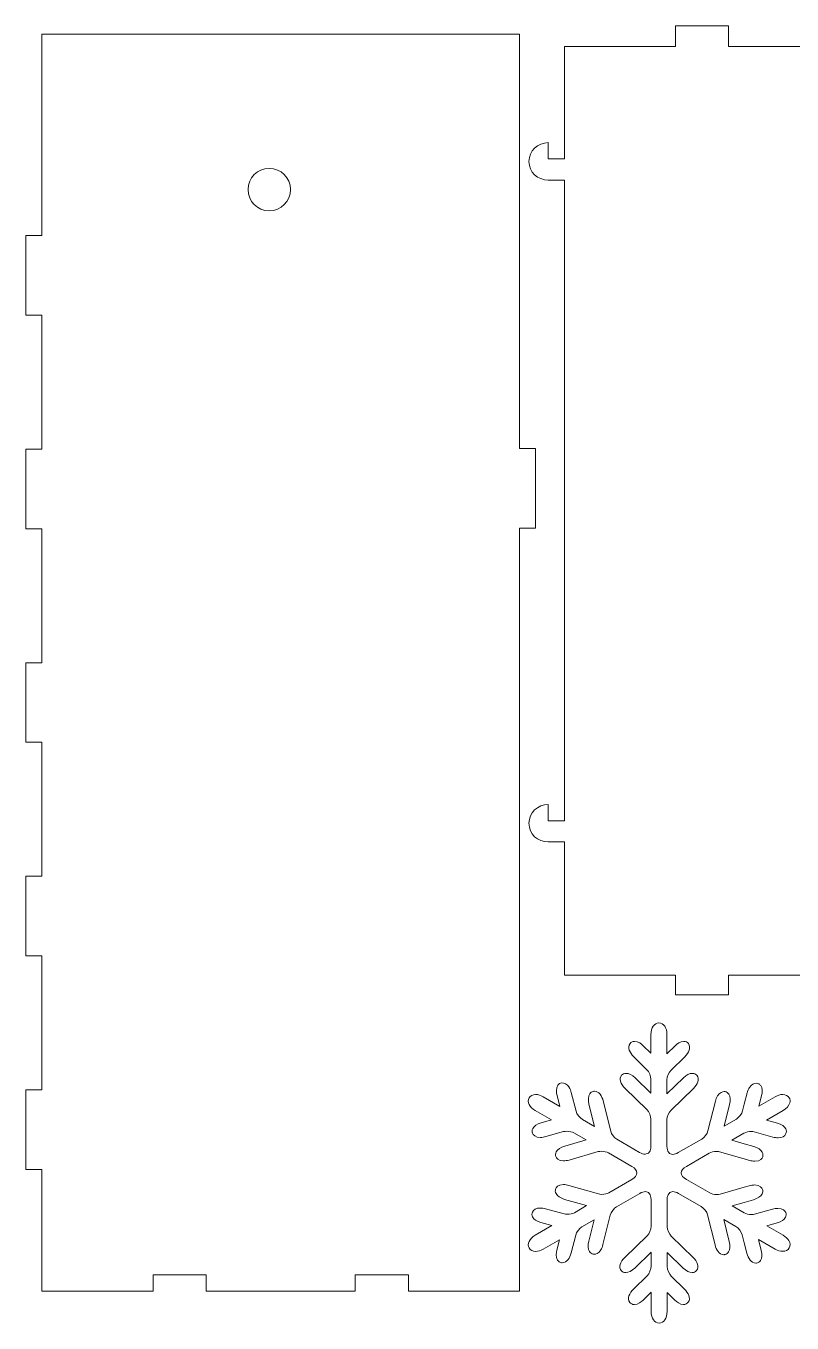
# Model space of a CAD drawing. Header units: centimetres. Extents: x -40.8 to 37.5, y -15.1 to 17.5.
# Drawn here: x -27.22 to -7.97, y -15.12 to 17.49 of the extents above; entities that cross this region are included whole.
import ezdxf

# ---------------------------------------------------------------- set-up
doc = ezdxf.new("R2010")
doc.units = ezdxf.units.CM
doc.header["$MEASUREMENT"] = 0
doc.layers.add('layer 1', color=7, linetype='Continuous')

msp = doc.modelspace()

# ---------------------------------------------------------------- linework, layer by layer
at = {"layer": 'layer 1', "color": 250, "lineweight": 9}
for points, knots in [([(-26.81639, 17.28618), (-26.81639, 17.28618), (-26.81987, 12.22007), (-26.81987, 12.22007), (-26.81987, 12.22007), (-26.81987, 12.22007), (-27.21917, 12.22007), (-27.21917, 12.22007), (-27.21917, 12.22007), (-27.21917, 12.22007), (-27.21917, 10.22007), (-27.21917, 10.22007), (-27.21917, 10.22007), (-27.21917, 10.22007), (-26.81987, 10.22006), (-26.81987, 10.22006), (-26.81987, 10.22006), (-26.81987, 10.22006), (-26.81987, 6.85077), (-26.81987, 6.85077), (-26.81987, 6.85077), (-26.81987, 6.85077), (-27.21917, 6.85078), (-27.21917, 6.85078), (-27.21917, 6.85078), (-27.21917, 6.18411), (-27.21917, 5.51745), (-27.21917, 4.85078), (-27.21917, 4.85078), (-27.21917, 4.85078), (-26.81987, 4.85078), (-26.81987, 4.85078), (-26.81987, 4.85078), (-26.81987, 4.85078), (-26.81987, 1.48153), (-26.81987, 1.48153), (-26.81987, 1.48153), (-26.81987, 1.48153), (-27.21917, 1.4815), (-27.21917, 1.4815), (-27.21917, 1.4815), (-27.21917, 0.81483), (-27.21917, 0.14817), (-27.21919, -0.51849), (-27.21919, -0.51849), (-27.21919, -0.51849), (-26.81987, -0.51849), (-26.81987, -0.51849), (-26.81987, -0.51849), (-26.81987, -0.51849), (-26.81987, -3.88778), (-26.81987, -3.88778), (-26.81987, -3.88778), (-26.81987, -3.88778), (-27.21917, -3.88777), (-27.21917, -3.88777), (-27.21917, -3.88777), (-27.21917, -4.55443), (-27.21917, -5.22109), (-27.21917, -5.88778), (-27.21917, -5.88778), (-27.21917, -5.88778), (-26.81987, -5.88778), (-26.81987, -5.88778), (-26.81987, -5.88778), (-26.81987, -5.88778), (-26.81987, -9.25707), (-26.81987, -9.25707), (-26.81987, -9.25707), (-26.81987, -9.25707), (-27.21917, -9.25706), (-27.21917, -9.25706), (-27.21917, -9.25706), (-27.21917, -9.25706), (-27.21917, -11.25706), (-27.21917, -11.25706), (-27.21917, -11.25706), (-27.21917, -11.25706), (-26.81987, -11.25706), (-26.81987, -11.25706), (-26.81987, -11.25706), (-26.81987, -11.25706), (-26.81637, -14.31382), (-26.81637, -14.31382), (-26.81637, -14.31382), (-26.81637, -14.31382), (-24.02305, -14.31382), (-24.02305, -14.31382), (-24.02305, -14.31382), (-24.02305, -14.31382), (-24.02305, -13.90825), (-24.02305, -13.90825), (-24.02305, -13.90825), (-24.02305, -13.90825), (-22.68972, -13.90825), (-22.68972, -13.90825), (-22.68972, -13.90825), (-22.68972, -13.90825), (-22.68972, -14.31382), (-22.68972, -14.31382), (-22.68972, -14.31382), (-22.68972, -14.31382), (-18.94307, -14.31382), (-18.94307, -14.31382), (-18.94307, -14.31382), (-18.94307, -14.31382), (-18.94305, -13.90825), (-18.94305, -13.90825), (-18.94305, -13.90825), (-18.94305, -13.90825), (-17.60971, -13.90823), (-17.60971, -13.90823), (-17.60971, -13.90823), (-17.60971, -13.90823), (-17.60972, -14.31382), (-17.60972, -14.31382), (-17.60972, -14.31382), (-17.60972, -14.31382), (-14.81637, -14.31381), (-14.81637, -14.31381), (-14.81637, -14.31381), (-14.81637, -14.31381), (-14.81809, 4.86335), (-14.81809, 4.86335), (-14.81809, 4.86335), (-14.81809, 4.86335), (-14.41811, 4.86335), (-14.41811, 4.86335), (-14.41811, 4.86335), (-14.41811, 5.53002), (-14.41811, 6.19669), (-14.41811, 6.86334), (-14.41811, 6.86334), (-14.41811, 6.86334), (-14.81812, 6.86335), (-14.81812, 6.86335), (-14.81812, 6.86335), (-14.81812, 6.86335), (-14.81639, 17.28618), (-14.81639, 17.28618), (-14.81639, 17.28618), (-14.81639, 17.28618), (-26.81639, 17.28618), (-26.81639, 17.28618)], [0, 0, 0, 0, 0.02702703, 0.02702703, 0.02702703, 0.02702703, 0.05405405, 0.05405405, 0.05405405, 0.05405405, 0.08108108, 0.08108108, 0.08108108, 0.08108108, 0.10810811, 0.10810811, 0.10810811, 0.10810811, 0.13513514, 0.13513514, 0.13513514, 0.13513514, 0.16216216, 0.16216216, 0.16216216, 0.16216216, 0.18918919, 0.18918919, 0.18918919, 0.18918919, 0.21621622, 0.21621622, 0.21621622, 0.21621622, 0.24324324, 0.24324324, 0.24324324, 0.24324324, 0.27027027, 0.27027027, 0.27027027, 0.27027027, 0.2972973, 0.2972973, 0.2972973, 0.2972973, 0.32432432, 0.32432432, 0.32432432, 0.32432432, 0.35135135, 0.35135135, 0.35135135, 0.35135135, 0.37837838, 0.37837838, 0.37837838, 0.37837838, 0.40540541, 0.40540541, 0.40540541, 0.40540541, 0.43243243, 0.43243243, 0.43243243, 0.43243243, 0.45945946, 0.45945946, 0.45945946, 0.45945946, 0.48648649, 0.48648649, 0.48648649, 0.48648649, 0.51351351, 0.51351351, 0.51351351, 0.51351351, 0.54054054, 0.54054054, 0.54054054, 0.54054054, 0.56756757, 0.56756757, 0.56756757, 0.56756757, 0.59459459, 0.59459459, 0.59459459, 0.59459459, 0.62162162, 0.62162162, 0.62162162, 0.62162162, 0.64864865, 0.64864865, 0.64864865, 0.64864865, 0.67567568, 0.67567568, 0.67567568, 0.67567568, 0.7027027, 0.7027027, 0.7027027, 0.7027027, 0.72972973, 0.72972973, 0.72972973, 0.72972973, 0.75675676, 0.75675676, 0.75675676, 0.75675676, 0.78378378, 0.78378378, 0.78378378, 0.78378378, 0.81081081, 0.81081081, 0.81081081, 0.81081081, 0.83783784, 0.83783784, 0.83783784, 0.83783784, 0.86486486, 0.86486486, 0.86486486, 0.86486486, 0.89189189, 0.89189189, 0.89189189, 0.89189189, 0.91891892, 0.91891892, 0.91891892, 0.91891892, 0.94594595, 0.94594595, 0.94594595, 0.94594595, 1, 1, 1, 1]), ([(-21.10591, 13.90919), (-20.81136, 13.90919), (-20.57257, 13.67041), (-20.57257, 13.37586), (-20.57257, 13.37586), (-20.57257, 13.08131), (-20.81136, 12.84253), (-21.10591, 12.84253), (-21.10591, 12.84253), (-21.40045, 12.84253), (-21.63924, 13.08131), (-21.63924, 13.37586), (-21.63924, 13.37586), (-21.63924, 13.67041), (-21.40045, 13.90919), (-21.10591, 13.90919)], [0, 0, 0, 0, 0.2, 0.2, 0.2, 0.2, 0.4, 0.4, 0.4, 0.4, 0.6, 0.6, 0.6, 0.6, 1, 1, 1, 1]), ([(-8.12848, -12.34043), (-8.11294, -12.3786), (-8.11519, -12.4202), (-8.13329, -12.4586), (-8.13329, -12.4586), (-8.16467, -12.52169), (-8.2406, -12.57381), (-8.34361, -12.60289), (-8.34361, -12.60289), (-8.34361, -12.60289), (-8.60308, -12.67563), (-8.60308, -12.67563), (-8.60308, -12.67563), (-8.60308, -12.67563), (-8.1946, -12.91166), (-8.1946, -12.91166), (-8.1946, -12.91166), (-8.13093, -12.94815), (-8.08137, -12.99502), (-8.05116, -13.04642), (-8.05116, -13.04642), (-8.01327, -13.11033), (-8.01043, -13.17797), (-8.04141, -13.23193), (-8.04141, -13.23193), (-8.07123, -13.28507), (-8.13093, -13.31505), (-8.20435, -13.31505), (-8.20435, -13.31505), (-8.26403, -13.31505), (-8.33196, -13.29587), (-8.39523, -13.25923), (-8.39523, -13.25923), (-8.39523, -13.25923), (-8.81386, -13.01726), (-8.81386, -13.01726), (-8.81386, -13.01726), (-8.81386, -13.01726), (-8.74327, -13.29441), (-8.74327, -13.29441), (-8.74327, -13.29441), (-8.71648, -13.39926), (-8.72302, -13.48943), (-8.76181, -13.54721), (-8.76181, -13.54721), (-8.78653, -13.58444), (-8.82129, -13.60679), (-8.86454, -13.61227), (-8.86454, -13.61227), (-8.86454, -13.61227), (-8.86994, -13.6128), (-8.86994, -13.6128), (-8.86994, -13.6128), (-8.86994, -13.6128), (-8.88227, -13.6133), (-8.88227, -13.6133), (-8.88227, -13.6133), (-8.99738, -13.6133), (-9.07145, -13.48553), (-9.10225, -13.36575), (-9.10225, -13.36575), (-9.10225, -13.36575), (-9.16944, -13.10298), (-9.16944, -13.10298), (-9.16944, -13.10298), (-9.16944, -13.10298), (-9.22136, -12.89994), (-9.22136, -12.89994), (-9.22136, -12.89994), (-9.23983, -12.82755), (-9.31533, -12.72812), (-9.37993, -12.69052), (-9.37993, -12.69052), (-9.37993, -12.69052), (-9.68584, -12.51417), (-9.68584, -12.51417), (-9.68584, -12.51417), (-9.68584, -12.51417), (-9.54629, -13.07172), (-9.54629, -13.07172), (-9.54629, -13.07172), (-9.52051, -13.17653), (-9.52689, -13.2701), (-9.56389, -13.32972), (-9.56389, -13.32972), (-9.57458, -13.34701), (-9.58793, -13.36186), (-9.60357, -13.37318), (-9.60357, -13.37318), (-9.63415, -13.39553), (-9.66657, -13.3988), (-9.67584, -13.40003), (-9.67584, -13.40003), (-9.67584, -13.40003), (-9.67877, -13.40003), (-9.67877, -13.40003), (-9.67877, -13.40003), (-9.67877, -13.40003), (-9.68616, -13.40047), (-9.68616, -13.40047), (-9.68616, -13.40047), (-9.80103, -13.40047), (-9.87318, -13.27301), (-9.90289, -13.15381), (-9.90289, -13.15381), (-9.90289, -13.15381), (-10.09124, -12.3979), (-10.09124, -12.3979), (-10.09124, -12.3979), (-10.10997, -12.3241), (-10.18396, -12.22641), (-10.24941, -12.18903), (-10.24941, -12.18903), (-10.24941, -12.18903), (-10.82303, -11.85772), (-10.82303, -11.85772), (-10.82303, -11.85772), (-10.8734, -11.82855), (-10.92185, -11.81325), (-10.9642, -11.81325), (-10.9642, -11.81325), (-11.09399, -11.81325), (-11.10792, -11.9591), (-11.10792, -12.02261), (-11.10792, -12.02261), (-11.10792, -12.02261), (-11.10792, -12.69596), (-11.10792, -12.69596), (-11.10792, -12.69596), (-11.10792, -12.77001), (-11.05952, -12.88514), (-11.00611, -12.93698), (-11.00611, -12.93698), (-11.00611, -12.93698), (-10.45704, -13.46726), (-10.45704, -13.46726), (-10.45704, -13.46726), (-10.35291, -13.56732), (-10.2861, -13.70867), (-10.36861, -13.80097), (-10.36861, -13.80097), (-10.39603, -13.83182), (-10.43634, -13.84828), (-10.48042, -13.84828), (-10.48042, -13.84828), (-10.54904, -13.84828), (-10.63136, -13.80794), (-10.70582, -13.73508), (-10.70582, -13.73508), (-10.70582, -13.73508), (-11.10792, -13.34653), (-11.10792, -13.34653), (-11.10792, -13.34653), (-11.10792, -13.34653), (-11.10792, -13.70049), (-11.10792, -13.70049), (-11.10792, -13.70049), (-11.10792, -13.77323), (-11.0584, -13.89039), (-11.00611, -13.94137), (-11.00611, -13.94137), (-11.00611, -13.94137), (-10.6741, -14.26632), (-10.6741, -14.26632), (-10.6741, -14.26632), (-10.58225, -14.35628), (-10.50193, -14.49671), (-10.58033, -14.59743), (-10.58033, -14.59743), (-10.60862, -14.63311), (-10.64992, -14.65263), (-10.69769, -14.65263), (-10.69769, -14.65263), (-10.78783, -14.65263), (-10.87237, -14.58315), (-10.91509, -14.5419), (-10.91509, -14.5419), (-10.91509, -14.5419), (-11.10792, -14.35384), (-11.10792, -14.35384), (-11.10792, -14.35384), (-11.10792, -14.35384), (-11.10792, -14.82612), (-11.10792, -14.82612), (-11.10792, -14.82612), (-11.10792, -14.99531), (-11.19257, -15.11884), (-11.30884, -15.11884), (-11.30884, -15.11884), (-11.42487, -15.11884), (-11.50917, -14.99531), (-11.50917, -14.82612), (-11.50917, -14.82612), (-11.50917, -14.82612), (-11.50917, -14.34179), (-11.50917, -14.34179), (-11.50917, -14.34179), (-11.50917, -14.34179), (-11.71413, -14.5419), (-11.71413, -14.5419), (-11.71413, -14.5419), (-11.75613, -14.58315), (-11.84078, -14.65263), (-11.93149, -14.65263), (-11.93149, -14.65263), (-11.97931, -14.65263), (-12.02091, -14.63311), (-12.04844, -14.59802), (-12.04844, -14.59802), (-12.12207, -14.50281), (-12.05419, -14.36324), (-11.95504, -14.26632), (-11.95504, -14.26632), (-11.95504, -14.26632), (-11.61098, -13.93009), (-11.61098, -13.93009), (-11.61098, -13.93009), (-11.55655, -13.87753), (-11.50945, -13.76474), (-11.50917, -13.68908), (-11.50917, -13.68908), (-11.50917, -13.68908), (-11.50917, -13.33538), (-11.50917, -13.33538), (-11.50917, -13.33538), (-11.50917, -13.33538), (-11.9231, -13.73508), (-11.9231, -13.73508), (-11.9231, -13.73508), (-11.99756, -13.80794), (-12.07974, -13.84828), (-12.14916, -13.84828), (-12.14916, -13.84828), (-12.19304, -13.84828), (-12.23267, -13.83182), (-12.25994, -13.80147), (-12.25994, -13.80147), (-12.33184, -13.7206), (-12.29616, -13.58647), (-12.1719, -13.46726), (-12.1719, -13.46726), (-12.1719, -13.46726), (-11.61098, -12.92613), (-11.61098, -12.92613), (-11.61098, -12.92613), (-11.55655, -12.87327), (-11.50917, -12.76056), (-11.50917, -12.68538), (-11.50917, -12.68538), (-11.50917, -12.68538), (-11.50945, -12.02261), (-11.50945, -12.02261), (-11.50945, -12.02261), (-11.50945, -11.95991), (-11.52355, -11.81325), (-11.65355, -11.81325), (-11.65355, -11.81325), (-11.69524, -11.81325), (-11.74411, -11.82904), (-11.79476, -11.85772), (-11.79476, -11.85772), (-11.79476, -11.85772), (-12.37863, -12.19495), (-12.37863, -12.19495), (-12.37863, -12.19495), (-12.4438, -12.23253), (-12.51757, -12.32991), (-12.5363, -12.40385), (-12.5363, -12.40385), (-12.5363, -12.40385), (-12.72091, -13.14476), (-12.72091, -13.14476), (-12.72091, -13.14476), (-12.73278, -13.1945), (-12.75244, -13.24358), (-12.77701, -13.28206), (-12.77701, -13.28206), (-12.82675, -13.36282), (-12.91311, -13.38986), (-12.9442, -13.38986), (-12.9442, -13.38986), (-12.9442, -13.38986), (-12.95183, -13.38986), (-12.95183, -13.38986), (-12.95183, -13.38986), (-12.95183, -13.38986), (-12.96455, -13.38818), (-12.96455, -13.38818), (-12.96455, -13.38818), (-13.00327, -13.3807), (-13.03617, -13.35628), (-13.05896, -13.32117), (-13.05896, -13.32117), (-13.0973, -13.26011), (-13.10356, -13.16627), (-13.07745, -13.06227), (-13.07745, -13.06227), (-13.07745, -13.06227), (-12.94166, -12.52021), (-12.94166, -12.52021), (-12.94166, -12.52021), (-12.94166, -12.52021), (-13.24761, -12.69694), (-13.24761, -12.69694), (-13.24761, -12.69694), (-13.31195, -12.73409), (-13.38782, -12.83398), (-13.40609, -12.90589), (-13.40609, -12.90589), (-13.40609, -12.90589), (-13.52124, -13.35628), (-13.52124, -13.35628), (-13.52124, -13.35628), (-13.54973, -13.47069), (-13.6254, -13.60375), (-13.74339, -13.60375), (-13.74339, -13.60375), (-13.74339, -13.60375), (-13.74888, -13.60375), (-13.74888, -13.60375), (-13.74888, -13.60375), (-13.74888, -13.60375), (-13.76073, -13.60272), (-13.76073, -13.60272), (-13.76073, -13.60272), (-13.80161, -13.59686), (-13.83736, -13.57412), (-13.86165, -13.53844), (-13.86165, -13.53844), (-13.91462, -13.46015), (-13.89634, -13.34601), (-13.88008, -13.28507), (-13.88008, -13.28507), (-13.88008, -13.28507), (-13.81375, -13.02318), (-13.81375, -13.02318), (-13.81375, -13.02318), (-13.81375, -13.02318), (-14.22267, -13.25995), (-14.22267, -13.25995), (-14.22267, -13.25995), (-14.28568, -13.29644), (-14.35369, -13.31603), (-14.41342, -13.31603), (-14.41342, -13.31603), (-14.48624, -13.31603), (-14.54611, -13.28556), (-14.57671, -13.23193), (-14.57671, -13.23193), (-14.63489, -13.13201), (-14.5698, -12.99703), (-14.42341, -12.91234), (-14.42341, -12.91234), (-14.42341, -12.91234), (-14.00437, -12.67016), (-14.00437, -12.67016), (-14.00437, -12.67016), (-14.00437, -12.67016), (-14.2806, -12.59355), (-14.2806, -12.59355), (-14.2806, -12.59355), (-14.38404, -12.56413), (-14.45854, -12.51376), (-14.49009, -12.45044), (-14.49009, -12.45044), (-14.50872, -12.41122), (-14.51095, -12.36863), (-14.49516, -12.33057), (-14.49516, -12.33057), (-14.46862, -12.26478), (-14.39637, -12.22707), (-14.296, -12.22707), (-14.296, -12.22707), (-14.25271, -12.22707), (-14.20616, -12.23352), (-14.16112, -12.2467), (-14.16112, -12.2467), (-14.16112, -12.2467), (-13.69886, -12.37659), (-13.69886, -12.37659), (-13.69886, -12.37659), (-13.67828, -12.38199), (-13.65107, -12.38501), (-13.62249, -12.38501), (-13.62249, -12.38501), (-13.55441, -12.38501), (-13.48255, -12.36916), (-13.4388, -12.34399), (-13.4388, -12.34399), (-13.4388, -12.34399), (-13.1327, -12.16727), (-13.1327, -12.16727), (-13.1327, -12.16727), (-13.1327, -12.16727), (-13.68528, -12.00875), (-13.68528, -12.00875), (-13.68528, -12.00875), (-13.78871, -11.97954), (-13.86694, -11.92646), (-13.90015, -11.86426), (-13.90015, -11.86426), (-13.92, -11.82674), (-13.92345, -11.78588), (-13.9111, -11.74889), (-13.9111, -11.74889), (-13.90015, -11.71614), (-13.859, -11.63859), (-13.71414, -11.63859), (-13.71414, -11.63859), (-13.6714, -11.63859), (-13.62433, -11.64524), (-13.57846, -11.65853), (-13.57846, -11.65853), (-13.57846, -11.65853), (-12.82896, -11.87425), (-12.82896, -11.87425), (-12.82896, -11.87425), (-12.8146, -11.87805), (-12.78921, -11.88304), (-12.75165, -11.88304), (-12.75165, -11.88304), (-12.68407, -11.88304), (-12.61287, -11.86747), (-12.56973, -11.84191), (-12.56973, -11.84191), (-12.56973, -11.84191), (-11.99374, -11.50938), (-11.99374, -11.50938), (-11.99374, -11.50938), (-11.91199, -11.46279), (-11.8661, -11.40284), (-11.8661, -11.34451), (-11.8661, -11.34451), (-11.8661, -11.28699), (-11.91199, -11.22711), (-11.99374, -11.18006), (-11.99374, -11.18006), (-11.99374, -11.18006), (-12.57992, -10.84147), (-12.57992, -10.84147), (-12.57992, -10.84147), (-12.62229, -10.81675), (-12.69352, -10.80083), (-12.76147, -10.80083), (-12.76147, -10.80083), (-12.79031, -10.80083), (-12.81857, -10.80433), (-12.83926, -10.81021), (-12.83926, -10.81021), (-12.83926, -10.81021), (-13.57315, -11.0202), (-13.57315, -11.0202), (-13.57315, -11.0202), (-13.6195, -11.034), (-13.66633, -11.04097), (-13.70959, -11.04097), (-13.70959, -11.04097), (-13.85362, -11.04097), (-13.89534, -10.96316), (-13.90644, -10.92951), (-13.90644, -10.92951), (-13.91867, -10.89298), (-13.91462, -10.85243), (-13.89534, -10.81589), (-13.89534, -10.81589), (-13.86195, -10.7528), (-13.78366, -10.70028), (-13.67931, -10.67072), (-13.67931, -10.67072), (-13.67931, -10.67072), (-13.14339, -10.51666), (-13.14339, -10.51666), (-13.14339, -10.51666), (-13.14339, -10.51666), (-13.44897, -10.34018), (-13.44897, -10.34018), (-13.44897, -10.34018), (-13.49206, -10.31484), (-13.56451, -10.29836), (-13.63259, -10.29836), (-13.63259, -10.29836), (-13.66178, -10.29836), (-13.68819, -10.30177), (-13.70874, -10.30719), (-13.70874, -10.30719), (-13.70874, -10.30719), (-14.15638, -10.43277), (-14.15638, -10.43277), (-14.15638, -10.43277), (-14.2019, -10.44608), (-14.24884, -10.45223), (-14.29123, -10.45223), (-14.29123, -10.45223), (-14.42684, -10.45223), (-14.47387, -10.3881), (-14.49009, -10.34888), (-14.49009, -10.34888), (-14.50527, -10.31008), (-14.50317, -10.26821), (-14.48487, -10.22964), (-14.48487, -10.22964), (-14.45352, -10.1667), (-14.37907, -10.11558), (-14.27503, -10.08614), (-14.27503, -10.08614), (-14.27503, -10.08614), (-14.0148, -10.01314), (-14.0148, -10.01314), (-14.0148, -10.01314), (-14.0148, -10.01314), (-14.42341, -9.77702), (-14.42341, -9.77702), (-14.42341, -9.77702), (-14.5698, -9.69193), (-14.63489, -9.55782), (-14.57715, -9.45732), (-14.57715, -9.45732), (-14.54556, -9.40334), (-14.48624, -9.37306), (-14.41408, -9.37306), (-14.41408, -9.37306), (-14.35369, -9.37306), (-14.28568, -9.39333), (-14.22267, -9.43014), (-14.22267, -9.43014), (-14.22267, -9.43014), (-13.804, -9.67107), (-13.804, -9.67107), (-13.804, -9.67107), (-13.804, -9.67107), (-13.8754, -9.39444), (-13.8754, -9.39444), (-13.8754, -9.39444), (-13.89027, -9.33314), (-13.90839, -9.21862), (-13.85561, -9.14044), (-13.85561, -9.14044), (-13.84532, -9.12417), (-13.83086, -9.10963), (-13.8139, -9.09888), (-13.8139, -9.09888), (-13.79835, -9.08841), (-13.77848, -9.08301), (-13.75555, -9.08301), (-13.75555, -9.08301), (-13.69855, -9.08301), (-13.62015, -9.11377), (-13.57562, -9.18165), (-13.57562, -9.18165), (-13.54322, -9.23089), (-13.52481, -9.28598), (-13.51558, -9.32301), (-13.51558, -9.32301), (-13.51558, -9.32301), (-13.39724, -9.78909), (-13.39724, -9.78909), (-13.39724, -9.78909), (-13.37844, -9.86228), (-13.30421, -9.96016), (-13.23838, -9.99831), (-13.23838, -9.99831), (-13.23838, -9.99831), (-12.93274, -10.17464), (-12.93274, -10.17464), (-12.93274, -10.17464), (-12.93274, -10.17464), (-13.07205, -9.617), (-13.07205, -9.617), (-13.07205, -9.617), (-13.09761, -9.51208), (-13.09138, -9.41772), (-13.05395, -9.3581), (-13.05395, -9.3581), (-13.04265, -9.34136), (-13.02983, -9.32695), (-13.01429, -9.31624), (-13.01429, -9.31624), (-12.98248, -9.29289), (-12.9487, -9.28948), (-12.94216, -9.28897), (-12.94216, -9.28897), (-12.94216, -9.28897), (-12.93884, -9.28897), (-12.93884, -9.28897), (-12.93884, -9.28897), (-12.93884, -9.28897), (-12.93185, -9.28897), (-12.93185, -9.28897), (-12.93185, -9.28897), (-12.8175, -9.28897), (-12.74481, -9.41569), (-12.71477, -9.53452), (-12.71477, -9.53452), (-12.71477, -9.53452), (-12.52703, -10.2909), (-12.52703, -10.2909), (-12.52703, -10.2909), (-12.50806, -10.36473), (-12.43475, -10.46237), (-12.36951, -10.49936), (-12.36951, -10.49936), (-12.36951, -10.49936), (-11.79911, -10.82859), (-11.79911, -10.82859), (-11.79911, -10.82859), (-11.74872, -10.85824), (-11.69979, -10.87339), (-11.65812, -10.87339), (-11.65812, -10.87339), (-11.52775, -10.87339), (-11.514, -10.72728), (-11.514, -10.66416), (-11.514, -10.66416), (-11.514, -10.66416), (-11.514, -9.99436), (-11.514, -9.99436), (-11.514, -9.99436), (-11.514, -9.91864), (-11.56153, -9.8064), (-11.61614, -9.7533), (-11.61614, -9.7533), (-11.61614, -9.7533), (-12.16455, -9.22334), (-12.16455, -9.22334), (-12.16455, -9.22334), (-12.28886, -9.10373), (-12.3245, -8.96914), (-12.25305, -8.88937), (-12.25305, -8.88937), (-12.22566, -8.85889), (-12.18667, -8.84175), (-12.14179, -8.84175), (-12.14179, -8.84175), (-12.07268, -8.84175), (-11.99017, -8.88292), (-11.91529, -8.95581), (-11.91529, -8.95581), (-11.91529, -8.95581), (-11.514, -9.3433), (-11.514, -9.3433), (-11.514, -9.3433), (-11.514, -9.3433), (-11.514, -8.99107), (-11.514, -8.99107), (-11.514, -8.99107), (-11.514, -8.91479), (-11.56153, -8.80174), (-11.61544, -8.74905), (-11.61544, -8.74905), (-11.61544, -8.74905), (-11.94844, -8.42413), (-11.94844, -8.42413), (-11.94844, -8.42413), (-12.04774, -8.32723), (-12.11494, -8.18713), (-12.04109, -8.09299), (-12.04109, -8.09299), (-12.01446, -8.0579), (-11.97255, -8.03792), (-11.9241, -8.03792), (-11.9241, -8.03792), (-11.83359, -8.03792), (-11.74894, -8.10718), (-11.70679, -8.14835), (-11.70679, -8.14835), (-11.70679, -8.14835), (-11.514, -8.33692), (-11.514, -8.33692), (-11.514, -8.33692), (-11.514, -8.33692), (-11.514, -7.8647), (-11.514, -7.8647), (-11.514, -7.8647), (-11.514, -7.69489), (-11.42922, -7.5715), (-11.31286, -7.5715), (-11.31286, -7.5715), (-11.1966, -7.5715), (-11.11232, -7.69489), (-11.11232, -7.8647), (-11.11232, -7.8647), (-11.11232, -7.8647), (-11.11232, -8.34796), (-11.11232, -8.34796), (-11.11232, -8.34796), (-11.11232, -8.34796), (-10.9081, -8.14835), (-10.9081, -8.14835), (-10.9081, -8.14835), (-10.86562, -8.10718), (-10.78134, -8.03792), (-10.69026, -8.03792), (-10.69026, -8.03792), (-10.64172, -8.03792), (-10.60009, -8.0579), (-10.57202, -8.09385), (-10.57202, -8.09385), (-10.49983, -8.18748), (-10.56706, -8.32723), (-10.66688, -8.42413), (-10.66688, -8.42413), (-10.66688, -8.42413), (-11.01048, -8.7597), (-11.01048, -8.7597), (-11.01048, -8.7597), (-11.06511, -8.8128), (-11.11232, -8.92621), (-11.11232, -9.00185), (-11.11232, -9.00185), (-11.11232, -9.00185), (-11.11232, -9.35509), (-11.11232, -9.35509), (-11.11232, -9.35509), (-11.11232, -9.35509), (-10.69937, -8.95581), (-10.69937, -8.95581), (-10.69937, -8.95581), (-10.62495, -8.88292), (-10.5417, -8.84175), (-10.47294, -8.84175), (-10.47294, -8.84175), (-10.42795, -8.84175), (-10.38732, -8.85889), (-10.36037, -8.89057), (-10.36037, -8.89057), (-10.27967, -8.9811), (-10.34624, -9.12308), (-10.44974, -9.22334), (-10.44974, -9.22334), (-10.44974, -9.22334), (-11.01048, -9.76449), (-11.01048, -9.76449), (-11.01048, -9.76449), (-11.06317, -9.81659), (-11.11232, -9.93113), (-11.11232, -10.00526), (-11.11232, -10.00526), (-11.11232, -10.00526), (-11.11232, -10.66876), (-11.11232, -10.66876), (-11.11232, -10.66876), (-11.11232, -10.73887), (-11.09688, -10.79582), (-11.06743, -10.83242), (-11.06743, -10.83242), (-11.04321, -10.86283), (-11.00941, -10.87807), (-10.9678, -10.87807), (-10.9678, -10.87807), (-10.92666, -10.87807), (-10.87707, -10.86283), (-10.82701, -10.83351), (-10.82701, -10.83351), (-10.82701, -10.83351), (-10.23905, -10.49453), (-10.23905, -10.49453), (-10.23905, -10.49453), (-10.17486, -10.45682), (-10.09952, -10.35736), (-10.08181, -10.2852), (-10.08181, -10.2852), (-10.08181, -10.2852), (-9.89679, -9.54438), (-9.89679, -9.54438), (-9.89679, -9.54438), (-9.88439, -9.49451), (-9.86448, -9.44536), (-9.84069, -9.40725), (-9.84069, -9.40725), (-9.78999, -9.32621), (-9.70435, -9.29897), (-9.67285, -9.29897), (-9.67285, -9.29897), (-9.67285, -9.29897), (-9.66463, -9.29897), (-9.66463, -9.29897), (-9.66463, -9.29897), (-9.66463, -9.29897), (-9.65164, -9.30098), (-9.65164, -9.30098), (-9.65164, -9.30098), (-9.6134, -9.30885), (-9.58013, -9.33314), (-9.55848, -9.36788), (-9.55848, -9.36788), (-9.52051, -9.42754), (-9.51371, -9.52164), (-9.54019, -9.62658), (-9.54019, -9.62658), (-9.54019, -9.62658), (-9.67554, -10.1686), (-9.67554, -10.1686), (-9.67554, -10.1686), (-9.67554, -10.1686), (-9.36924, -9.99186), (-9.36924, -9.99186), (-9.36924, -9.99186), (-9.30505, -9.95509), (-9.2296, -9.85524), (-9.21113, -9.78314), (-9.21113, -9.78314), (-9.21113, -9.78314), (-9.16944, -9.61985), (-9.16944, -9.61985), (-9.16944, -9.61985), (-9.16944, -9.61985), (-9.09683, -9.33314), (-9.09683, -9.33314), (-9.09683, -9.33314), (-9.08393, -9.28296), (-9.06362, -9.23395), (-9.0399, -9.19518), (-9.0399, -9.19518), (-8.99519, -9.12363), (-8.91495, -9.09142), (-8.8585, -9.09142), (-8.8585, -9.09142), (-8.83913, -9.09142), (-8.82237, -9.0954), (-8.80794, -9.10275), (-8.80794, -9.10275), (-8.7871, -9.1142), (-8.77022, -9.13014), (-8.75595, -9.15041), (-8.75595, -9.15041), (-8.71699, -9.20845), (-8.7108, -9.29853), (-8.73736, -9.40334), (-8.73736, -9.40334), (-8.73736, -9.40334), (-8.80339, -9.66521), (-8.80339, -9.66521), (-8.80339, -9.66521), (-8.80339, -9.66521), (-8.39504, -9.4296), (-8.39504, -9.4296), (-8.39504, -9.4296), (-8.33196, -9.39276), (-8.26403, -9.37264), (-8.20435, -9.37264), (-8.20435, -9.37264), (-8.13093, -9.37264), (-8.07096, -9.40334), (-8.04077, -9.45629), (-8.04077, -9.45629), (-8.01926, -9.49374), (-8.01436, -9.53834), (-8.02577, -9.58344), (-8.02577, -9.58344), (-8.0446, -9.65419), (-8.10806, -9.72654), (-8.1937, -9.7766), (-8.1937, -9.7766), (-8.1937, -9.7766), (-8.61244, -10.01825), (-8.61244, -10.01825), (-8.61244, -10.01825), (-8.61244, -10.01825), (-8.33791, -10.09554), (-8.33791, -10.09554), (-8.33791, -10.09554), (-8.23305, -10.12516), (-8.15785, -10.1761), (-8.12739, -10.23885), (-8.12739, -10.23885), (-8.10866, -10.27748), (-8.10669, -10.31913), (-8.1219, -10.35765), (-8.1219, -10.35765), (-8.14976, -10.42429), (-8.2221, -10.46237), (-8.32096, -10.46237), (-8.32096, -10.46237), (-8.36283, -10.46237), (-8.40953, -10.45535), (-8.45507, -10.44256), (-8.45507, -10.44256), (-8.45507, -10.44256), (-8.919, -10.31276), (-8.919, -10.31276), (-8.919, -10.31276), (-8.9383, -10.30666), (-8.96513, -10.30367), (-8.99408, -10.30367), (-8.99408, -10.30367), (-9.05914, -10.30367), (-9.1253, -10.31913), (-9.16944, -10.342), (-9.16944, -10.342), (-9.16944, -10.342), (-9.17853, -10.34475), (-9.17853, -10.34475), (-9.17853, -10.34475), (-9.17853, -10.34475), (-9.48437, -10.52164), (-9.48437, -10.52164), (-9.48437, -10.52164), (-9.48437, -10.52164), (-9.16944, -10.61172), (-9.16944, -10.61172), (-9.16944, -10.61172), (-9.16944, -10.61172), (-8.93214, -10.67997), (-8.93214, -10.67997), (-8.93214, -10.67997), (-8.82838, -10.70975), (-8.74974, -10.76202), (-8.71699, -10.8256), (-8.71699, -10.8256), (-8.69801, -10.86073), (-8.69353, -10.90155), (-8.70557, -10.93898), (-8.70557, -10.93898), (-8.71699, -10.97276), (-8.75813, -11.04971), (-8.90319, -11.04971), (-8.90319, -11.04971), (-8.94565, -11.04971), (-8.99248, -11.04318), (-9.03929, -11.02954), (-9.03929, -11.02954), (-9.03929, -11.02954), (-9.16944, -10.99235), (-9.16944, -10.99235), (-9.16944, -10.99235), (-9.16944, -10.99235), (-9.78857, -10.8148), (-9.78857, -10.8148), (-9.78857, -10.8148), (-9.8023, -10.81078), (-9.82738, -10.80629), (-9.86609, -10.80629), (-9.86609, -10.80629), (-9.93372, -10.80629), (-10.00475, -10.82204), (-10.04852, -10.84709), (-10.04852, -10.84709), (-10.04852, -10.84709), (-10.62386, -11.17967), (-10.62386, -11.17967), (-10.62386, -11.17967), (-10.70512, -11.2265), (-10.7525, -11.28655), (-10.7525, -11.34451), (-10.7525, -11.34451), (-10.7525, -11.40232), (-10.70512, -11.46233), (-10.62386, -11.50938), (-10.62386, -11.50938), (-10.62386, -11.50938), (-10.03853, -11.84677), (-10.03853, -11.84677), (-10.03853, -11.84677), (-9.99563, -11.87151), (-9.92394, -11.88789), (-9.85663, -11.88789), (-9.85663, -11.88789), (-9.82678, -11.88789), (-9.80018, -11.88489), (-9.77952, -11.87904), (-9.77952, -11.87904), (-9.77952, -11.87904), (-9.16944, -11.70422), (-9.16944, -11.70422), (-9.16944, -11.70422), (-9.16944, -11.70422), (-9.04519, -11.66795), (-9.04519, -11.66795), (-9.04519, -11.66795), (-8.99937, -11.65553), (-8.95223, -11.64788), (-8.90901, -11.64788), (-8.90901, -11.64788), (-8.76469, -11.64788), (-8.72302, -11.72556), (-8.71202, -11.75927), (-8.71202, -11.75927), (-8.69967, -11.7969), (-8.70391, -11.83682), (-8.72335, -11.87348), (-8.72335, -11.87348), (-8.75566, -11.93546), (-8.83411, -11.98831), (-8.93795, -12.01815), (-8.93795, -12.01815), (-8.93795, -12.01815), (-9.16944, -12.08444), (-9.16944, -12.08444), (-9.16944, -12.08444), (-9.16944, -12.08444), (-9.47508, -12.17195), (-9.47508, -12.17195), (-9.47508, -12.17195), (-9.47508, -12.17195), (-9.16944, -12.34889), (-9.16944, -12.34889), (-9.16944, -12.34889), (-9.16944, -12.34889), (-9.16944, -12.34933), (-9.16944, -12.34933), (-9.16944, -12.34933), (-9.1253, -12.37416), (-9.0533, -12.39056), (-8.98596, -12.39056), (-8.98596, -12.39056), (-8.95645, -12.39056), (-8.92995, -12.38759), (-8.90979, -12.38199), (-8.90979, -12.38199), (-8.90979, -12.38199), (-8.46154, -12.25591), (-8.46154, -12.25591), (-8.46154, -12.25591), (-8.41655, -12.24307), (-8.36965, -12.23658), (-8.32695, -12.23658), (-8.32695, -12.23658), (-8.19141, -12.23658), (-8.14425, -12.30145), (-8.12848, -12.34043)], [0, 0, 0, 0, 0.00390625, 0.00390625, 0.00390625, 0.00390625, 0.0078125, 0.0078125, 0.0078125, 0.0078125, 0.01171875, 0.01171875, 0.01171875, 0.01171875, 0.015625, 0.015625, 0.015625, 0.015625, 0.01953125, 0.01953125, 0.01953125, 0.01953125, 0.0234375, 0.0234375, 0.0234375, 0.0234375, 0.02734375, 0.02734375, 0.02734375, 0.02734375, 0.03125, 0.03125, 0.03125, 0.03125, 0.03515625, 0.03515625, 0.03515625, 0.03515625, 0.0390625, 0.0390625, 0.0390625, 0.0390625, 0.04296875, 0.04296875, 0.04296875, 0.04296875, 0.046875, 0.046875, 0.046875, 0.046875, 0.05078125, 0.05078125, 0.05078125, 0.05078125, 0.0546875, 0.0546875, 0.0546875, 0.0546875, 0.05859375, 0.05859375, 0.05859375, 0.05859375, 0.0625, 0.0625, 0.0625, 0.0625, 0.06640625, 0.06640625, 0.06640625, 0.06640625, 0.0703125, 0.0703125, 0.0703125, 0.0703125, 0.07421875, 0.07421875, 0.07421875, 0.07421875, 0.078125, 0.078125, 0.078125, 0.078125, 0.08203125, 0.08203125, 0.08203125, 0.08203125, 0.0859375, 0.0859375, 0.0859375, 0.0859375, 0.08984375, 0.08984375, 0.08984375, 0.08984375, 0.09375, 0.09375, 0.09375, 0.09375, 0.09765625, 0.09765625, 0.09765625, 0.09765625, 0.1015625, 0.1015625, 0.1015625, 0.1015625, 0.10546875, 0.10546875, 0.10546875, 0.10546875, 0.109375, 0.109375, 0.109375, 0.109375, 0.11328125, 0.11328125, 0.11328125, 0.11328125, 0.1171875, 0.1171875, 0.1171875, 0.1171875, 0.12109375, 0.12109375, 0.12109375, 0.12109375, 0.125, 0.125, 0.125, 0.125, 0.12890625, 0.12890625, 0.12890625, 0.12890625, 0.1328125, 0.1328125, 0.1328125, 0.1328125, 0.13671875, 0.13671875, 0.13671875, 0.13671875, 0.140625, 0.140625, 0.140625, 0.140625, 0.14453125, 0.14453125, 0.14453125, 0.14453125, 0.1484375, 0.1484375, 0.1484375, 0.1484375, 0.15234375, 0.15234375, 0.15234375, 0.15234375, 0.15625, 0.15625, 0.15625, 0.15625, 0.16015625, 0.16015625, 0.16015625, 0.16015625, 0.1640625, 0.1640625, 0.1640625, 0.1640625, 0.16796875, 0.16796875, 0.16796875, 0.16796875, 0.171875, 0.171875, 0.171875, 0.171875, 0.17578125, 0.17578125, 0.17578125, 0.17578125, 0.1796875, 0.1796875, 0.1796875, 0.1796875, 0.18359375, 0.18359375, 0.18359375, 0.18359375, 0.1875, 0.1875, 0.1875, 0.1875, 0.19140625, 0.19140625, 0.19140625, 0.19140625, 0.1953125, 0.1953125, 0.1953125, 0.1953125, 0.19921875, 0.19921875, 0.19921875, 0.19921875, 0.203125, 0.203125, 0.203125, 0.203125, 0.20703125, 0.20703125, 0.20703125, 0.20703125, 0.2109375, 0.2109375, 0.2109375, 0.2109375, 0.21484375, 0.21484375, 0.21484375, 0.21484375, 0.21875, 0.21875, 0.21875, 0.21875, 0.22265625, 0.22265625, 0.22265625, 0.22265625, 0.2265625, 0.2265625, 0.2265625, 0.2265625, 0.23046875, 0.23046875, 0.23046875, 0.23046875, 0.234375, 0.234375, 0.234375, 0.234375, 0.23828125, 0.23828125, 0.23828125, 0.23828125, 0.2421875, 0.2421875, 0.2421875, 0.2421875, 0.24609375, 0.24609375, 0.24609375, 0.24609375, 0.25, 0.25, 0.25, 0.25, 0.25390625, 0.25390625, 0.25390625, 0.25390625, 0.2578125, 0.2578125, 0.2578125, 0.2578125, 0.26171875, 0.26171875, 0.26171875, 0.26171875, 0.265625, 0.265625, 0.265625, 0.265625, 0.26953125, 0.26953125, 0.26953125, 0.26953125, 0.2734375, 0.2734375, 0.2734375, 0.2734375, 0.27734375, 0.27734375, 0.27734375, 0.27734375, 0.28125, 0.28125, 0.28125, 0.28125, 0.28515625, 0.28515625, 0.28515625, 0.28515625, 0.2890625, 0.2890625, 0.2890625, 0.2890625, 0.29296875, 0.29296875, 0.29296875, 0.29296875, 0.296875, 0.296875, 0.296875, 0.296875, 0.30078125, 0.30078125, 0.30078125, 0.30078125, 0.3046875, 0.3046875, 0.3046875, 0.3046875, 0.30859375, 0.30859375, 0.30859375, 0.30859375, 0.3125, 0.3125, 0.3125, 0.3125, 0.31640625, 0.31640625, 0.31640625, 0.31640625, 0.3203125, 0.3203125, 0.3203125, 0.3203125, 0.32421875, 0.32421875, 0.32421875, 0.32421875, 0.328125, 0.328125, 0.328125, 0.328125, 0.33203125, 0.33203125, 0.33203125, 0.33203125, 0.3359375, 0.3359375, 0.3359375, 0.3359375, 0.33984375, 0.33984375, 0.33984375, 0.33984375, 0.34375, 0.34375, 0.34375, 0.34375, 0.34765625, 0.34765625, 0.34765625, 0.34765625, 0.3515625, 0.3515625, 0.3515625, 0.3515625, 0.35546875, 0.35546875, 0.35546875, 0.35546875, 0.359375, 0.359375, 0.359375, 0.359375, 0.36328125, 0.36328125, 0.36328125, 0.36328125, 0.3671875, 0.3671875, 0.3671875, 0.3671875, 0.37109375, 0.37109375, 0.37109375, 0.37109375, 0.375, 0.375, 0.375, 0.375, 0.37890625, 0.37890625, 0.37890625, 0.37890625, 0.3828125, 0.3828125, 0.3828125, 0.3828125, 0.38671875, 0.38671875, 0.38671875, 0.38671875, 0.390625, 0.390625, 0.390625, 0.390625, 0.39453125, 0.39453125, 0.39453125, 0.39453125, 0.3984375, 0.3984375, 0.3984375, 0.3984375, 0.40234375, 0.40234375, 0.40234375, 0.40234375, 0.40625, 0.40625, 0.40625, 0.40625, 0.41015625, 0.41015625, 0.41015625, 0.41015625, 0.4140625, 0.4140625, 0.4140625, 0.4140625, 0.41796875, 0.41796875, 0.41796875, 0.41796875, 0.421875, 0.421875, 0.421875, 0.421875, 0.42578125, 0.42578125, 0.42578125, 0.42578125, 0.4296875, 0.4296875, 0.4296875, 0.4296875, 0.43359375, 0.43359375, 0.43359375, 0.43359375, 0.4375, 0.4375, 0.4375, 0.4375, 0.44140625, 0.44140625, 0.44140625, 0.44140625, 0.4453125, 0.4453125, 0.4453125, 0.4453125, 0.44921875, 0.44921875, 0.44921875, 0.44921875, 0.453125, 0.453125, 0.453125, 0.453125, 0.45703125, 0.45703125, 0.45703125, 0.45703125, 0.4609375, 0.4609375, 0.4609375, 0.4609375, 0.46484375, 0.46484375, 0.46484375, 0.46484375, 0.46875, 0.46875, 0.46875, 0.46875, 0.47265625, 0.47265625, 0.47265625, 0.47265625, 0.4765625, 0.4765625, 0.4765625, 0.4765625, 0.48046875, 0.48046875, 0.48046875, 0.48046875, 0.484375, 0.484375, 0.484375, 0.484375, 0.48828125, 0.48828125, 0.48828125, 0.48828125, 0.4921875, 0.4921875, 0.4921875, 0.4921875, 0.49609375, 0.49609375, 0.49609375, 0.49609375, 0.5, 0.5, 0.5, 0.5, 0.50390625, 0.50390625, 0.50390625, 0.50390625, 0.5078125, 0.5078125, 0.5078125, 0.5078125, 0.51171875, 0.51171875, 0.51171875, 0.51171875, 0.515625, 0.515625, 0.515625, 0.515625, 0.51953125, 0.51953125, 0.51953125, 0.51953125, 0.5234375, 0.5234375, 0.5234375, 0.5234375, 0.52734375, 0.52734375, 0.52734375, 0.52734375, 0.53125, 0.53125, 0.53125, 0.53125, 0.53515625, 0.53515625, 0.53515625, 0.53515625, 0.5390625, 0.5390625, 0.5390625, 0.5390625, 0.54296875, 0.54296875, 0.54296875, 0.54296875, 0.546875, 0.546875, 0.546875, 0.546875, 0.55078125, 0.55078125, 0.55078125, 0.55078125, 0.5546875, 0.5546875, 0.5546875, 0.5546875, 0.55859375, 0.55859375, 0.55859375, 0.55859375, 0.5625, 0.5625, 0.5625, 0.5625, 0.56640625, 0.56640625, 0.56640625, 0.56640625, 0.5703125, 0.5703125, 0.5703125, 0.5703125, 0.57421875, 0.57421875, 0.57421875, 0.57421875, 0.578125, 0.578125, 0.578125, 0.578125, 0.58203125, 0.58203125, 0.58203125, 0.58203125, 0.5859375, 0.5859375, 0.5859375, 0.5859375, 0.58984375, 0.58984375, 0.58984375, 0.58984375, 0.59375, 0.59375, 0.59375, 0.59375, 0.59765625, 0.59765625, 0.59765625, 0.59765625, 0.6015625, 0.6015625, 0.6015625, 0.6015625, 0.60546875, 0.60546875, 0.60546875, 0.60546875, 0.609375, 0.609375, 0.609375, 0.609375, 0.61328125, 0.61328125, 0.61328125, 0.61328125, 0.6171875, 0.6171875, 0.6171875, 0.6171875, 0.62109375, 0.62109375, 0.62109375, 0.62109375, 0.625, 0.625, 0.625, 0.625, 0.62890625, 0.62890625, 0.62890625, 0.62890625, 0.6328125, 0.6328125, 0.6328125, 0.6328125, 0.63671875, 0.63671875, 0.63671875, 0.63671875, 0.640625, 0.640625, 0.640625, 0.640625, 0.64453125, 0.64453125, 0.64453125, 0.64453125, 0.6484375, 0.6484375, 0.6484375, 0.6484375, 0.65234375, 0.65234375, 0.65234375, 0.65234375, 0.65625, 0.65625, 0.65625, 0.65625, 0.66015625, 0.66015625, 0.66015625, 0.66015625, 0.6640625, 0.6640625, 0.6640625, 0.6640625, 0.66796875, 0.66796875, 0.66796875, 0.66796875, 0.671875, 0.671875, 0.671875, 0.671875, 0.67578125, 0.67578125, 0.67578125, 0.67578125, 0.6796875, 0.6796875, 0.6796875, 0.6796875, 0.68359375, 0.68359375, 0.68359375, 0.68359375, 0.6875, 0.6875, 0.6875, 0.6875, 0.69140625, 0.69140625, 0.69140625, 0.69140625, 0.6953125, 0.6953125, 0.6953125, 0.6953125, 0.69921875, 0.69921875, 0.69921875, 0.69921875, 0.703125, 0.703125, 0.703125, 0.703125, 0.70703125, 0.70703125, 0.70703125, 0.70703125, 0.7109375, 0.7109375, 0.7109375, 0.7109375, 0.71484375, 0.71484375, 0.71484375, 0.71484375, 0.71875, 0.71875, 0.71875, 0.71875, 0.72265625, 0.72265625, 0.72265625, 0.72265625, 0.7265625, 0.7265625, 0.7265625, 0.7265625, 0.73046875, 0.73046875, 0.73046875, 0.73046875, 0.734375, 0.734375, 0.734375, 0.734375, 0.73828125, 0.73828125, 0.73828125, 0.73828125, 0.7421875, 0.7421875, 0.7421875, 0.7421875, 0.74609375, 0.74609375, 0.74609375, 0.74609375, 0.75, 0.75, 0.75, 0.75, 0.75390625, 0.75390625, 0.75390625, 0.75390625, 0.7578125, 0.7578125, 0.7578125, 0.7578125, 0.76171875, 0.76171875, 0.76171875, 0.76171875, 0.765625, 0.765625, 0.765625, 0.765625, 0.76953125, 0.76953125, 0.76953125, 0.76953125, 0.7734375, 0.7734375, 0.7734375, 0.7734375, 0.77734375, 0.77734375, 0.77734375, 0.77734375, 0.78125, 0.78125, 0.78125, 0.78125, 0.78515625, 0.78515625, 0.78515625, 0.78515625, 0.7890625, 0.7890625, 0.7890625, 0.7890625, 0.79296875, 0.79296875, 0.79296875, 0.79296875, 0.796875, 0.796875, 0.796875, 0.796875, 0.80078125, 0.80078125, 0.80078125, 0.80078125, 0.8046875, 0.8046875, 0.8046875, 0.8046875, 0.80859375, 0.80859375, 0.80859375, 0.80859375, 0.8125, 0.8125, 0.8125, 0.8125, 0.81640625, 0.81640625, 0.81640625, 0.81640625, 0.8203125, 0.8203125, 0.8203125, 0.8203125, 0.82421875, 0.82421875, 0.82421875, 0.82421875, 0.828125, 0.828125, 0.828125, 0.828125, 0.83203125, 0.83203125, 0.83203125, 0.83203125, 0.8359375, 0.8359375, 0.8359375, 0.8359375, 0.83984375, 0.83984375, 0.83984375, 0.83984375, 0.84375, 0.84375, 0.84375, 0.84375, 0.84765625, 0.84765625, 0.84765625, 0.84765625, 0.8515625, 0.8515625, 0.8515625, 0.8515625, 0.85546875, 0.85546875, 0.85546875, 0.85546875, 0.859375, 0.859375, 0.859375, 0.859375, 0.86328125, 0.86328125, 0.86328125, 0.86328125, 0.8671875, 0.8671875, 0.8671875, 0.8671875, 0.87109375, 0.87109375, 0.87109375, 0.87109375, 0.875, 0.875, 0.875, 0.875, 0.87890625, 0.87890625, 0.87890625, 0.87890625, 0.8828125, 0.8828125, 0.8828125, 0.8828125, 0.88671875, 0.88671875, 0.88671875, 0.88671875, 0.890625, 0.890625, 0.890625, 0.890625, 0.89453125, 0.89453125, 0.89453125, 0.89453125, 0.8984375, 0.8984375, 0.8984375, 0.8984375, 0.90234375, 0.90234375, 0.90234375, 0.90234375, 0.90625, 0.90625, 0.90625, 0.90625, 0.91015625, 0.91015625, 0.91015625, 0.91015625, 0.9140625, 0.9140625, 0.9140625, 0.9140625, 0.91796875, 0.91796875, 0.91796875, 0.91796875, 0.921875, 0.921875, 0.921875, 0.921875, 0.92578125, 0.92578125, 0.92578125, 0.92578125, 0.9296875, 0.9296875, 0.9296875, 0.9296875, 0.93359375, 0.93359375, 0.93359375, 0.93359375, 0.9375, 0.9375, 0.9375, 0.9375, 0.94140625, 0.94140625, 0.94140625, 0.94140625, 0.9453125, 0.9453125, 0.9453125, 0.9453125, 0.94921875, 0.94921875, 0.94921875, 0.94921875, 0.953125, 0.953125, 0.953125, 0.953125, 0.95703125, 0.95703125, 0.95703125, 0.95703125, 0.9609375, 0.9609375, 0.9609375, 0.9609375, 0.96484375, 0.96484375, 0.96484375, 0.96484375, 0.96875, 0.96875, 0.96875, 0.96875, 0.97265625, 0.97265625, 0.97265625, 0.97265625, 0.9765625, 0.9765625, 0.9765625, 0.9765625, 0.98046875, 0.98046875, 0.98046875, 0.98046875, 0.984375, 0.984375, 0.984375, 0.984375, 0.98828125, 0.98828125, 0.98828125, 0.98828125, 0.9921875, 0.9921875, 0.9921875, 0.9921875, 1, 1, 1, 1])]:
    msp.add_open_spline(points, degree=3, knots=knots, dxfattribs=at)
at = {"layer": 'layer 1', "lineweight": 9}
msp.add_open_spline([(-1.68893, 16.97255), (-1.68893, 16.97255), (-1.68893, 14.07597), (-1.68893, 14.07597), (-1.68893, 14.07597), (-1.68893, 14.07597), (-1.28893, 14.07597), (-1.28893, 14.07597), (-1.28893, 14.07597), (-1.28893, 14.07597), (-1.28893, 12.07597), (-1.28893, 12.07597), (-1.28893, 12.07597), (-1.28893, 12.07597), (-1.68893, 12.07597), (-1.68893, 12.07597), (-1.68893, 12.07597), (-1.68893, 12.07597), (-1.68893, 8.89834), (-1.68893, 8.89834), (-1.68893, 8.89834), (-1.68893, 8.89834), (-1.28893, 8.89834), (-1.28893, 8.89834), (-1.28893, 8.89834), (-1.28893, 8.23167), (-1.28893, 7.56501), (-1.28893, 6.89834), (-1.28893, 6.89834), (-1.28893, 6.89834), (-1.68893, 6.89834), (-1.68893, 6.89834), (-1.68893, 6.89834), (-1.68893, 6.89834), (-1.68893, 3.72073), (-1.68893, 3.72073), (-1.68893, 3.72073), (-1.68893, 3.72073), (-1.28893, 3.72073), (-1.28893, 3.72073), (-1.28893, 3.72073), (-1.28893, 3.05406), (-1.28893, 2.38739), (-1.28893, 1.72073), (-1.28893, 1.72073), (-1.28893, 1.72073), (-1.68893, 1.72073), (-1.68893, 1.72073), (-1.68893, 1.72073), (-1.68893, 1.72073), (-1.68893, -1.4569), (-1.68893, -1.4569), (-1.68893, -1.4569), (-1.68893, -1.4569), (-1.28893, -1.4569), (-1.28893, -1.4569), (-1.28893, -1.4569), (-1.28893, -1.4569), (-1.28893, -3.4569), (-1.28893, -3.4569), (-1.28893, -3.4569), (-1.28893, -3.4569), (-1.68893, -3.4569), (-1.68893, -3.4569), (-1.68893, -3.4569), (-1.68893, -3.4569), (-1.68893, -6.36915), (-1.68893, -6.36915), (-1.68893, -6.36915), (-1.68893, -6.36915), (-4.48227, -6.36915), (-4.48227, -6.36915), (-4.48227, -6.36915), (-4.48227, -6.36915), (-4.48227, -6.87014), (-4.48227, -6.87014), (-4.48227, -6.87014), (-4.48227, -6.87014), (-5.8156, -6.87014), (-5.8156, -6.87014), (-5.8156, -6.87014), (-5.8156, -6.87014), (-5.8156, -6.36915), (-5.8156, -6.36915), (-5.8156, -6.36915), (-5.8156, -6.36915), (-9.56227, -6.36915), (-9.56227, -6.36915), (-9.56227, -6.36915), (-9.56227, -6.36915), (-9.56227, -6.87014), (-9.56227, -6.87014), (-9.56227, -6.87014), (-9.56227, -6.87014), (-10.8956, -6.87014), (-10.8956, -6.87014), (-10.8956, -6.87014), (-10.8956, -6.87014), (-10.8956, -6.36915), (-10.8956, -6.36915), (-10.8956, -6.36915), (-10.8956, -6.36915), (-13.68893, -6.36915), (-13.68893, -6.36915), (-13.68893, -6.36915), (-13.68893, -6.36915), (-13.68893, -3.02422), (-13.68893, -3.02422), (-13.68893, -3.02422), (-13.68893, -3.02422), (-14.09421, -3.02422), (-14.09421, -3.02422), (-14.09421, -3.02422), (-14.3626, -3.01895), (-14.58032, -2.83202), (-14.58032, -2.55534), (-14.58032, -2.55534), (-14.58032, -2.29426), (-14.36287, -2.08262), (-14.0946, -2.08262), (-14.0946, -2.08262), (-14.0946, -2.08262), (-14.09421, -2.08262), (-14.09421, -2.08262), (-14.09421, -2.08262), (-14.09421, -2.08262), (-14.09421, -2.49089), (-14.09421, -2.49089), (-14.09421, -2.49089), (-14.09421, -2.49089), (-13.68893, -2.49089), (-13.68893, -2.49089), (-13.68893, -2.49089), (-13.68893, -2.49089), (-13.68893, 13.61394), (-13.68893, 13.61394), (-13.68893, 13.61394), (-13.68893, 13.61394), (-14.09421, 13.61394), (-14.09421, 13.61394), (-14.09421, 13.61394), (-14.3626, 13.61921), (-14.58032, 13.80614), (-14.58032, 14.08282), (-14.58032, 14.08282), (-14.58032, 14.3439), (-14.36287, 14.55554), (-14.0946, 14.55554), (-14.0946, 14.55554), (-14.0946, 14.55554), (-14.09421, 14.55554), (-14.09421, 14.55554), (-14.09421, 14.55554), (-14.09421, 14.55554), (-14.09421, 14.14727), (-14.09421, 14.14727), (-14.09421, 14.14727), (-14.09421, 14.14727), (-13.68893, 14.14727), (-13.68893, 14.14727), (-13.68893, 14.14727), (-13.68893, 14.14727), (-13.68893, 16.97255), (-13.68893, 16.97255), (-13.68893, 16.97255), (-13.68893, 16.97255), (-10.8956, 16.97255), (-10.8956, 16.97255), (-10.8956, 16.97255), (-10.8956, 16.97255), (-10.8956, 17.48921), (-10.8956, 17.48921), (-10.8956, 17.48921), (-10.8956, 17.48921), (-9.56227, 17.48921), (-9.56227, 17.48921), (-9.56227, 17.48921), (-9.56227, 17.48921), (-9.56227, 16.97255), (-9.56227, 16.97255), (-9.56227, 16.97255), (-9.56227, 16.97255), (-5.8156, 16.97255), (-5.8156, 16.97255), (-5.8156, 16.97255), (-5.8156, 16.97255), (-5.8156, 17.48921), (-5.8156, 17.48921), (-5.8156, 17.48921), (-5.8156, 17.48921), (-4.48227, 17.48921), (-4.48227, 17.48921), (-4.48227, 17.48921), (-4.48227, 17.48921), (-4.48227, 16.97255), (-4.48227, 16.97255), (-4.48227, 16.97255), (-4.48227, 16.97255), (-1.68893, 16.97255), (-1.68893, 16.97255)], degree=3, knots=[0, 0, 0, 0, 0.01960784, 0.01960784, 0.01960784, 0.01960784, 0.03921569, 0.03921569, 0.03921569, 0.03921569, 0.05882353, 0.05882353, 0.05882353, 0.05882353, 0.07843137, 0.07843137, 0.07843137, 0.07843137, 0.09803922, 0.09803922, 0.09803922, 0.09803922, 0.11764706, 0.11764706, 0.11764706, 0.11764706, 0.1372549, 0.1372549, 0.1372549, 0.1372549, 0.15686275, 0.15686275, 0.15686275, 0.15686275, 0.17647059, 0.17647059, 0.17647059, 0.17647059, 0.19607843, 0.19607843, 0.19607843, 0.19607843, 0.21568627, 0.21568627, 0.21568627, 0.21568627, 0.23529412, 0.23529412, 0.23529412, 0.23529412, 0.25490196, 0.25490196, 0.25490196, 0.25490196, 0.2745098, 0.2745098, 0.2745098, 0.2745098, 0.29411765, 0.29411765, 0.29411765, 0.29411765, 0.31372549, 0.31372549, 0.31372549, 0.31372549, 0.33333333, 0.33333333, 0.33333333, 0.33333333, 0.35294118, 0.35294118, 0.35294118, 0.35294118, 0.37254902, 0.37254902, 0.37254902, 0.37254902, 0.39215686, 0.39215686, 0.39215686, 0.39215686, 0.41176471, 0.41176471, 0.41176471, 0.41176471, 0.43137255, 0.43137255, 0.43137255, 0.43137255, 0.45098039, 0.45098039, 0.45098039, 0.45098039, 0.47058824, 0.47058824, 0.47058824, 0.47058824, 0.49019608, 0.49019608, 0.49019608, 0.49019608, 0.50980392, 0.50980392, 0.50980392, 0.50980392, 0.52941176, 0.52941176, 0.52941176, 0.52941176, 0.54901961, 0.54901961, 0.54901961, 0.54901961, 0.56862745, 0.56862745, 0.56862745, 0.56862745, 0.58823529, 0.58823529, 0.58823529, 0.58823529, 0.60784314, 0.60784314, 0.60784314, 0.60784314, 0.62745098, 0.62745098, 0.62745098, 0.62745098, 0.64705882, 0.64705882, 0.64705882, 0.64705882, 0.66666667, 0.66666667, 0.66666667, 0.66666667, 0.68627451, 0.68627451, 0.68627451, 0.68627451, 0.70588235, 0.70588235, 0.70588235, 0.70588235, 0.7254902, 0.7254902, 0.7254902, 0.7254902, 0.74509804, 0.74509804, 0.74509804, 0.74509804, 0.76470588, 0.76470588, 0.76470588, 0.76470588, 0.78431373, 0.78431373, 0.78431373, 0.78431373, 0.80392157, 0.80392157, 0.80392157, 0.80392157, 0.82352941, 0.82352941, 0.82352941, 0.82352941, 0.84313725, 0.84313725, 0.84313725, 0.84313725, 0.8627451, 0.8627451, 0.8627451, 0.8627451, 0.88235294, 0.88235294, 0.88235294, 0.88235294, 0.90196078, 0.90196078, 0.90196078, 0.90196078, 0.92156863, 0.92156863, 0.92156863, 0.92156863, 0.94117647, 0.94117647, 0.94117647, 0.94117647, 0.96078431, 0.96078431, 0.96078431, 0.96078431, 1, 1, 1, 1], dxfattribs=at)

doc.saveas('drawing.dxf')
